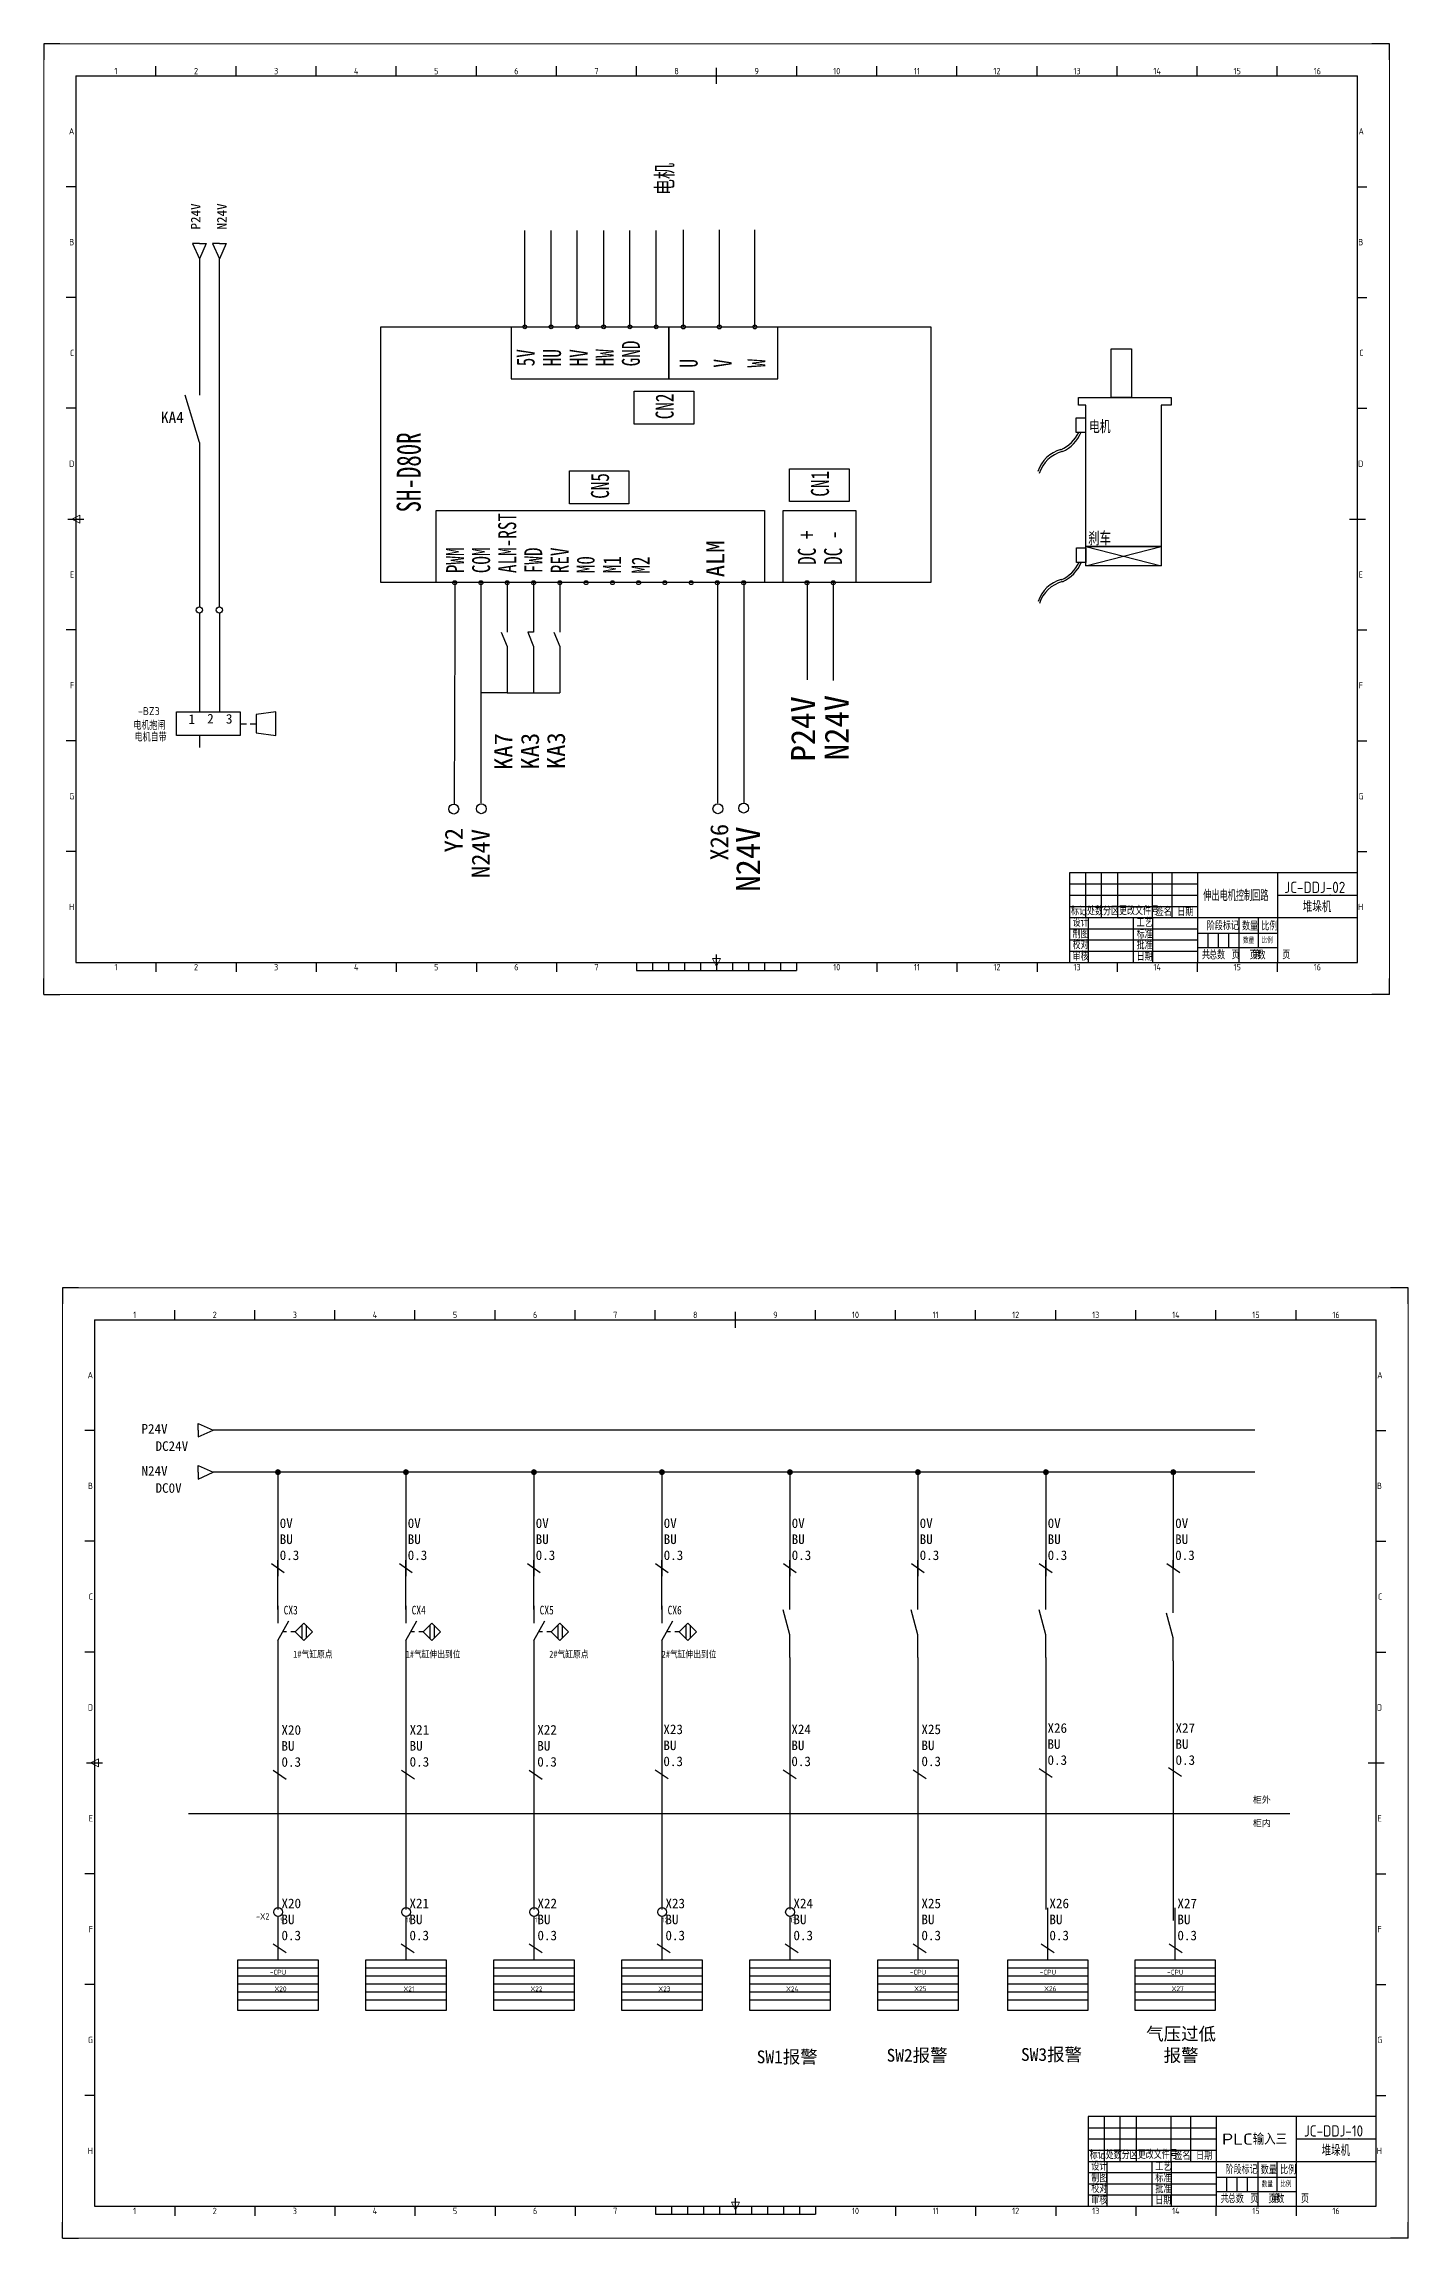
# Model space of a CAD drawing. Header units: inches. Extents: x -128 to 31549, y -2321 to 19035.
# Drawn here: x 2300 to 3153, y 4548 to 5920 of the extents above; entities that cross this region are included whole.
import ezdxf
from ezdxf.enums import TextEntityAlignment as Align

# ---------------------------------------------------------------- set-up
doc = ezdxf.new("R2010")
doc.units = ezdxf.units.IN
doc.header["$MEASUREMENT"] = 0
for name, color, linetype in [('_MULTI_WIRE', 9, 'Continuous'), ('AE_BOR', 1, 'Continuous'), ('BLK_1.0mm^2', 7, 'Continuous'), ('BLU_0.5mm^2', 5, 'Continuous'), ('SYMS', 7, 'Continuous'), ('WIRENO', 70, 'Continuous'), ('图框_外框线', 7, 'Continuous'), ('图框_标题栏属性', 1, 'Continuous'), ('图框_标题栏文字', 6, 'Continuous'), ('노랑', 2, 'Continuous')]:
    doc.layers.add(name, color=color, linetype=linetype)
doc.styles.add('DIM_FONT', font='simplex_.ttf', dxfattribs={"width": 0.7, "bigfont": 'GBCBIG'})
doc.styles.get("Standard").update_dxf_attribs({"font": 'txt', "bigfont": 'gbcbig.shx'})
doc.styles.add('WD', font='romans.shx', dxfattribs={"bigfont": 'gbcbig.shx'})
doc.styles.add('WD_IEC', font='ISOCP2.shx', dxfattribs={"width": 0.9, "height": 4, "bigfont": 'gbcbig.shx'})
doc.styles.add('宋体', font='simsun_0.ttf', dxfattribs={"width": 0.8})
doc.styles.add('工程字', font='gbenor.shx', dxfattribs={"bigfont": 'gbcbig.shx'})
doc.styles.add('样式 1', font='')
doc.styles.get('样式 1').set_extended_font_data('NSimSun')

# ---------------------------------------------------------------- blocks, each defined once
blk = doc.blocks.new('gb_a1')
for p, q in [((20, 574), (20, 20)), ((20, 574), (821, 574)), ((821, 20), (821, 574)), ((20, 20), (821, 20))]:
    blk.add_line(p, q)
at = {"layer": 'AE_BOR', "lineweight": 30}
for p, q in [((10, 594), (0, 594)), ((0, 594), (0, 584)), ((841, 594), (830, 594)), ((841, 584), (841, 594)), ((0, 0), (0, 10)), ((0, 0), (10, 0)), ((841, 0), (830, 0)), ((841, 0), (841, 10))]:
    blk.add_line(p, q, dxfattribs=at)
at = {"layer": 'AE_BOR', "color": 1, "lineweight": 15}
for p, q in [((0, 594), (841, 594)), ((0, 0), (0, 594)), ((841, 594), (841, 0)), ((17.5, 297), (22.5, 299.5)), ((22.5, 294.5), (17.5, 297)), ((22.5, 299.5), (22.5, 294.5)), ((420.5, 17.5), (418, 22.5)), ((418, 22.5), (423, 22.5)), ((423, 22.5), (420.5, 17.5)), ((841, 0), (0, 0))]:
    blk.add_line(p, q, dxfattribs=at)
at = {"layer": 'AE_BOR'}
for p, q in [((70.0625, 574), (70.0625, 580)), ((120.125, 574), (120.125, 580)), ((170.1875, 574), (170.1875, 580)), ((220.25, 574), (220.25, 580)), ((270.3125, 574), (270.3125, 580)), ((320.375, 574), (320.375, 580)), ((370.4375, 574), (370.4375, 580)), ((470.5625, 574), (470.5625, 580)), ((520.625, 574), (520.625, 580)), ((570.6875, 574), (570.6875, 580)), ((620.75, 574), (620.75, 580)), ((670.8125, 574), (670.8125, 580)), ((720.875, 574), (720.875, 580)), ((770.9375, 574), (770.9375, 580)), ((20, 504.75), (14, 504.75)), ((821, 504.75), (827, 504.75)), ((20, 435.5), (14, 435.5)), ((821, 435.5), (827, 435.5)), ((20, 366.25), (14, 366.25)), ((821, 366.25), (827, 366.25)), ((20, 227.75), (14, 227.75)), ((821, 227.75), (827, 227.75)), ((20, 158.5), (14, 158.5)), ((821, 158.5), (827, 158.5)), ((20, 89.25), (14, 89.25)), ((821, 89.25), (827, 89.25)), ((70.0625, 20), (70.0625, 14)), ((120.125, 20), (120.125, 14)), ((170.1875, 20), (170.1875, 14)), ((220.25, 20), (220.25, 14)), ((270.3125, 20), (270.3125, 14)), ((320.375, 20), (320.375, 14)), ((520.625, 20), (520.625, 14)), ((570.6875, 20), (570.6875, 14)), ((620.75, 20), (620.75, 14)), ((670.8125, 20), (670.8125, 14)), ((720.875, 20), (720.875, 14)), ((770.9375, 20), (770.9375, 14))]:
    blk.add_line(p, q, dxfattribs=at)
at = {"layer": 'AE_BOR', "color": 2, "lineweight": 30}
for p, q in [((420.5, 574), (420.5, 579)), ((420.5, 569), (420.5, 574)), ((15, 297), (25, 297)), ((816, 297), (826, 297)), ((370.5, 20), (370.5, 15)), ((370.5, 15), (470.5, 15)), ((380.5, 20), (380.5, 15)), ((390.5, 20), (390.5, 15)), ((400.5, 20), (400.5, 15)), ((410.5, 20), (410.5, 15)), ((420.5, 20), (420.5, 25)), ((420.5, 20), (420.5, 15)), ((430.5, 20), (430.5, 15)), ((440.5, 20), (440.5, 15)), ((450.5, 20), (450.5, 15)), ((460.5, 20), (460.5, 15)), ((470.5, 20), (470.5, 15))]:
    blk.add_line(p, q, dxfattribs=at)
at = {"layer": 'AE_BOR', "style": 'WD_IEC'}
for s, p in [('1', (45.03125, 575)), ('2', (95.09375, 575)), ('3', (145.15625, 575)), ('4', (195.21875, 575)), ('5', (245.28125, 575)), ('6', (295.34375, 575)), ('7', (345.40625, 575)), ('8', (395.46875, 575)), ('9', (445.53125, 575)), ('10', (495.59375, 575)), ('11', (545.65625, 575)), ('12', (595.71875, 575)), ('13', (645.78125, 575)), ('14', (695.84375, 575)), ('15', (745.90625, 575)), ('16', (795.96875, 575)), ('1', (45.03125, 15)), ('2', (95.09375, 15)), ('3', (145.15625, 15)), ('4', (195.21875, 15)), ('5', (245.28125, 15)), ('6', (295.34375, 15)), ('7', (345.40625, 15)), ('10', (495.59375, 15)), ('11', (545.65625, 15)), ('12', (595.71875, 15)), ('13', (645.78125, 15)), ('14', (695.84375, 15)), ('15', (745.90625, 15)), ('16', (795.96875, 15))]:
    blk.add_text(s, height=4, dxfattribs=at).set_placement(p, align=Align.CENTER)
for s, p in [('A', (19, 539.375)), ('A', (825.04762, 539.375)), ('B', (19, 470.125)), ('B', (824.66667, 470.125)), ('C', (19, 400.875)), ('C', (824.85714, 400.875)), ('D', (19, 331.625)), ('D', (824.66667, 331.625)), ('E', (19, 262.375)), ('E', (824.47619, 262.375)), ('F', (19, 193.125)), ('F', (824.47619, 193.125)), ('G', (19, 123.875)), ('G', (824.85714, 123.875)), ('H', (19, 54.625)), ('H', (824.66667, 54.625))]:
    blk.add_text(s, height=4, dxfattribs=at).set_placement(p, align=Align.MIDDLE_RIGHT)
blk = doc.blocks.new('GB_TitleBlock')
at = {"lineweight": -3}
for p, q in [((-50, 42), (0, 42)), ((-50, 28), (0, 28))]:
    blk.add_line(p, q, dxfattribs=at)
blk.add_point((-17, 42), dxfattribs=at)
at = {"layer": '图框_外框线'}
for p, q in [((-170, 56), (-170, 28)), ((-160, 28), (-160, 56)), ((-150, 56), (-150, 28)), ((-128, 28), (-128, 56)), ((-116, 56), (-116, 28)), ((-100, 56), (-100, 0)), ((-50, 56), (-50, 0)), ((-180, 49), (-100, 49)), ((-180, 42), (-100, 42)), ((-180, 35), (-100, 35)), ((-180, 28), (-50, 28)), ((-168, 0), (-168, 28)), ((-140, 0), (-140, 28)), ((-128, 28), (-128, 0)), ((-74, 28), (-74, 0)), ((-62, 28), (-62, 9)), ((-180, 21), (-100, 21)), ((-180, 14), (-100, 14)), ((-50, 18), (-100, 18)), ((-93.5, 18), (-93.5, 9)), ((-87, 18), (-87, 9)), ((-80.5, 18), (-80.5, 9)), ((-180, 7), (-100, 7)), ((-50, 9), (-100, 9))]:
    blk.add_line(p, q, dxfattribs=at)
blk.add_lwpolyline([(0, 56), (-180, 56), (-180, 0), (0, 0), (0, 56)], dxfattribs=at)
at = {"style": 'WD', "flags": 1}
blk.add_attdef('WD_TB', (-168.4, 50.5), '', height=2, dxfattribs=at)
at = {"layer": '图框_标题栏属性', "style": '工程字'}
for tag, p in [('REV3', (-179.6, 50.9)), ('REV2', (-179.4, 43.5)), ('REV1', (-179.4, 36.8))]:
    blk.add_attdef(tag, p, '', height=3, dxfattribs=at)
for tag, height, width, p, p2 in [('REV3DET', 3, 13.288798, (-148.8, 50.8), (-130.5, 50.8)), ('REV2DET', 3, 1.39216, (-148.8, 43.8), (-130.5, 43.8)), ('BY3', 3, 6.930672, (-126.9, 50.8), (-117.4, 50.8)), ('BY2', 3, 6.930672, (-126.9, 43.8), (-117.4, 43.8)), ('RD3', 3, 9.096075, (-114.7, 50.8), (-102.2, 50.8)), ('RD2', 3, 9.096075, (-114.7, 43.8), (-102.2, 43.8)), ('文件名称', 7, 2.04191, (-96.3, 38.3), (-55.6, 38.3)), ('REV1DET', 3, 13.288798, (-148.8, 36.8), (-130.5, 36.8)), ('BY1', 3, 6.930672, (-126.9, 36.8), (-117.4, 36.8)), ('RD1', 3, 9.096075, (-114.7, 36.8), (-102.2, 36.8))]:
    blk.add_attdef(tag, text='', height=height, dxfattribs=dict(at, width=width)).set_placement(p, p2, align=Align.FIT)
for tag, p in [('图号', (-26.6, 46.9)), ('项目名称', (-25.3, 35.2))]:
    blk.add_attdef(tag, text='', height=7, dxfattribs=at).set_placement(p, align=Align.MIDDLE)
at = {"layer": '图框_标题栏属性', "lineweight": -3}
for tag, p in [('罗文根', (-163.6, 22.3)), ('工艺', (-123.6, 22.3)), ('校对', (-163.6, 8.3)), ('制图', (-163.6, 15.3)), ('标准', (-123.6, 15.3)), ('批准', (-123.6, 8.3)), ('审核', (-163.6, 1.3)), ('日期', (-123.6, 1.3))]:
    blk.add_attdef(tag, p, '', height=5, dxfattribs=at)
at = {"layer": '图框_标题栏属性', "style": '工程字'}
for tag, height, p in [('数量', 3.5, (-68, 13.6)), ('比例', 3.5, (-56.4, 13.7)), ('总数', 5, (-87.7, 4.4)), ('页数', 5, (-62.4, 4.4))]:
    blk.add_attdef(tag, text='', height=height, dxfattribs=at).set_placement(p, align=Align.MIDDLE_CENTER)
at = {"layer": '图框_标题栏文字', "style": '工程字'}
for s, p in [('标记', (-179, 29.4)), ('设计', (-178, 22.3)), ('处数', (-169, 29.4)), ('分区', (-159, 29.4)), ('更改文件号', (-149, 29.6)), ('工艺', (-138, 22.1)), ('签名', (-126, 29)), ('日期', (-112.5, 29)), ('制图', (-178, 15)), ('校对', (-178, 8.3)), ('标准', (-138, 14.9)), ('阶段标记', (-94.1, 20.2)), ('数量', (-72.1, 20)), ('比例', (-60, 20)), ('审核', (-178, 1.1)), ('批准', (-138, 8.1)), ('日期', (-138, 1.1)), ('共     页   第     页', (-97.2, 2))]:
    blk.add_text(s, height=5, dxfattribs=at).set_placement(p)
blk = doc.blocks.new('A$C5F215F0F')
for p, q in [((25.1, 31.7), (25.1, 58.8)), ((50.1, 31.7), (50.1, 0)), ((0, 26.7), (50.1, 26.7)), ((0, 21.7), (50.1, 21.7)), ((0, 16.7), (50.1, 16.7)), ((0, 11.7), (50.1, 11.7)), ((0, 6.7), (50.1, 6.7))]:
    blk.add_line(p, q)
blk.add_lwpolyline([(50.1, 0), (0, 0), (0, 31.7), (50.1, 31.7)])
blk.add_circle((25.1, 61.6), 2.75)
at = {"ltscale": 4, "style": 'WD_IEC'}
blk.add_attdef('TAG1', text='', height=4, dxfattribs=at).set_placement((15.5, 57), align=Align.CENTER)
for tag, p in [('TERM03', (39.9, 57.2)), ('TERM02', (30.4, 13.7)), ('TERM01', (30.2, 24))]:
    blk.add_attdef(tag, text='', height=3, dxfattribs=at).set_placement(p, align=Align.MIDDLE_RIGHT)
blk = doc.blocks.new('A$C2E8F2681')
for p, q in [((25.1, 31.7), (25.1, 64.3)), ((50.1, 31.7), (50.1, 0)), ((0, 26.7), (50.1, 26.7)), ((0, 21.7), (50.1, 21.7)), ((0, 16.7), (50.1, 16.7)), ((0, 11.7), (50.1, 11.7)), ((0, 6.7), (50.1, 6.7))]:
    blk.add_line(p, q)
blk.add_lwpolyline([(50.1, 0), (0, 0), (0, 31.7), (50.1, 31.7)])
at = {"ltscale": 4, "style": 'WD_IEC'}
for tag, p in [('TERM02', (30.4, 13.7)), ('TERM01', (30.2, 24))]:
    blk.add_attdef(tag, text='', height=3, dxfattribs=at).set_placement(p, align=Align.MIDDLE_RIGHT)
blk = doc.blocks.new('wddot')
for radius in [0.72, 0.449, 0.223]:
    blk.add_circle((0, 0), radius)
blk = doc.blocks.new('HPX11')
for p, q in [((-1.88, 8.13), (1.87, 8.13)), ((-1.88, 6.88), (1.87, 6.88)), ((-7.5, 0), (-2.5, 0)), ((2.5, 0), (-3.12, 3.13)), ((0, 5), (0, 3.75)), ((0, 2.5), (0, 1.39)), ((2.5, 0), (7.5, 0))]:
    blk.add_line(p, q)
blk.add_lwpolyline([(-2.5, 7.5), (0, 5), (2.5, 7.5), (0, 10)], close=True)
at = {"style": 'WD_IEC'}
for tag, p in [('INST', (-5, 11.12)), ('LOC', (-5, 7.62)), ('DESC1', (-5, -12.5)), ('DESC3', (-5, -19.5)), ('DESC2', (-5, -16))]:
    blk.add_attdef(tag, text='', height=2.5, dxfattribs=at).set_placement(p, align=Align.RIGHT)
at = {"color": 7, "style": 'WD_IEC'}
blk.add_attdef('TAG1', text='', height=2.5, dxfattribs=at).set_placement((-5, 4.12), align=Align.RIGHT)
at = {"style": 'WD_IEC'}
for tag, p, height, flags in [('MFG', (4.92, 10.87), 1.5, 9), ('CAT', (4.92, 8.37), 1.5, 9), ('X4TERM01', (-7.5, 0), 0.32, 1), ('TERM01', (-7.5, 1), 2, 8), ('X8LINK', (0, 0), 0.32, 1), ('X1TERM02', (7.5, 0), 0.32, 1), ('ASSYCODE', (4.75, -2.75), 1, 1), ('FAMILY', (4.75, -4.25), 1, 1), ('CATDESC', (4.75, -5.75), 1, 1), ('CONTACT', (4.75, -7.5), 1, 1)]:
    blk.add_attdef(tag, p, '', height=height, dxfattribs=dict(at, flags=flags))
at = {"color": 0, "style": 'WD_IEC', "flags": 8}
blk.add_attdef('TERM02', text='', height=2, dxfattribs=at).set_placement((7.5, 1), align=Align.RIGHT)
at = {"lineweight": 15, "style": 'WD_IEC'}
blk.add_attdef('XREF', text='', height=2.5, dxfattribs=at).set_placement((-5, -8.75), align=Align.RIGHT)
blk = doc.blocks.new('A$C485340D4')
for p, q in [((63.8, 17.7), (67.8, 17.7)), ((70.1, 17.7), (73.9, 17.7)), ((38.3, 10.4), (38.3, 2.9))]:
    blk.add_line(p, q)
blk.add_lwpolyline([(24.1, 25.1), (63.8, 25.1), (63.8, 10.4), (24.1, 10.4)], close=True)
for centre in [(38.3, 88.8), (50.8, 88.8)]:
    blk.add_circle(centre, 2)
at = {"layer": 'BLK_1.0mm^2'}
for p, q in [((38.3, 86.8), (38.3, 25.1)), ((50.8, 86.8), (50.8, 25.1))]:
    blk.add_line(p, q, dxfattribs=at)
at = {"layer": 'SYMS'}
blk.add_lwpolyline([(86, 10.4), (86, 25.1), (73.9, 23.5), (73.9, 17.8), (73.9, 12)], close=True, dxfattribs=at)
at = {"style": 'WD_IEC'}
for tag, p in [('TERM01', (34.6, 82)), ('TERM02', (45.6, 82.2)), ('TERM03', (56.8, 82)), ('TERM04', (70.9, 82)), ('TERM05', (34.6, 19.5)), ('TERM09', (34.6, 10.9)), ('TERM06', (45.6, 19.7)), ('TERM08', (52, 19.5)), ('TERM07', (56.8, 19.5))]:
    blk.add_attdef(tag, p, '', height=4, dxfattribs=at)
for tag, p in [('TAG1', (13.5, 23.1)), ('DESC1', (17.1, 14)), ('DESC3', (17.8, -0.2)), ('DESC2', (17.8, 6.8))]:
    blk.add_attdef(tag, text='', height=5, dxfattribs=at).set_placement(p, align=Align.RIGHT)

msp = doc.modelspace()

# ---------------------------------------------------------------- linework, layer by layer
at = {"color": 7}
for p, q in [((2397.2, 5794.9), (2392.9, 5794.9)), ((2392.9, 5794.9), (2397.2, 5785.4)), ((2397.2, 5794.9), (2401.4, 5794.9)), ((2401.4, 5794.9), (2397.2, 5785.4)), ((2409.7, 5794.9), (2405.4, 5794.9)), ((2405.4, 5794.9), (2409.7, 5785.4)), ((2409.7, 5794.9), (2413.9, 5794.9)), ((2413.9, 5794.9), (2409.7, 5785.4)), ((2396.4, 5053.3), (2396.4, 5057.5)), ((2396.4, 5057.5), (2405.9, 5053.3)), ((2396.4, 5053.3), (2396.4, 5049.1)), ((2396.4, 5049.1), (2405.9, 5053.3)), ((3057, 5053.3), (2405.9, 5053.3)), ((2396.4, 5027.1), (2396.4, 5031.3)), ((2396.4, 5031.3), (2405.9, 5027.1)), ((2396.4, 5027.1), (2396.4, 5022.8)), ((2396.4, 5022.8), (2405.9, 5027.1)), ((3057, 5027.1), (2405.9, 5027.1)), ((2446.3, 4941.2), (2446.3, 4972.2)), ((2526.3, 4941.2), (2526.3, 4972.2)), ((2606.3, 4941.2), (2606.3, 4972.2)), ((2686.3, 4941.2), (2686.3, 4972.2)), ((2766.3, 4941.2), (2766.3, 4972.2)), ((2846.3, 4941.2), (2846.3, 4972.2)), ((2926.3, 4941.2), (2926.3, 4972.2)), ((3005.9, 4939.2), (3005.9, 4972.2))]:
    msp.add_line(p, q, dxfattribs=at)
at = {"color": 0}
for p, q in [((2397.2, 5785.4), (2397.2, 5700.1)), ((2409.7, 5567.9), (2409.7, 5785.4)), ((2397.2, 5670.6), (2388.3, 5700.1)), ((2397.2, 5670.6), (2397.2, 5567.9)), ((2545.3, 5583), (2545.3, 5628.1)), ((2545.3, 5628.1), (2750.5, 5628.1)), ((2750.5, 5628.1), (2750.5, 5583)), ((2762.1, 5583), (2762.1, 5628.1)), ((2762.1, 5628.1), (2807.6, 5628.1)), ((2807.6, 5628.1), (2807.6, 5583)), ((2951.3, 5605.6), (2998.3, 5593.5)), ((2951.3, 5593.5), (2998.3, 5605.6)), ((2585.9, 5552), (2589.6, 5543.1)), ((2589.6, 5543.1), (2589.6, 5514.1)), ((2602.4, 5552), (2606.1, 5543.1)), ((2606.1, 5552), (2602.4, 5552)), ((2606.1, 5543.1), (2606.1, 5514.1)), ((2618.8, 5552), (2622.5, 5543.1)), ((2622.5, 5543.1), (2622.5, 5514.1)), ((2721, 5552), (2721, 5514.1)), ((2737.5, 5552), (2737.5, 5514.2)), ((2589.6, 5514.1), (2573.2, 5514.1)), ((2589.6, 5514.1), (2606.1, 5514.1)), ((2606.1, 5514.1), (2622.5, 5514.1)), ((2442.2, 4970), (2450.3, 4964.5)), ((2442.2, 4970), (2450.3, 4964.5)), ((2522.2, 4970), (2530.3, 4964.5)), ((2522.2, 4970), (2530.3, 4964.5)), ((2602.2, 4970), (2610.3, 4964.5)), ((2602.2, 4970), (2610.3, 4964.5)), ((2682.2, 4970), (2690.3, 4964.5)), ((2682.2, 4970), (2690.3, 4964.5)), ((2762.2, 4970), (2770.3, 4964.5)), ((2762.2, 4970), (2770.3, 4964.5)), ((2842.2, 4970), (2850.3, 4964.5)), ((2842.2, 4970), (2850.3, 4964.5)), ((2922.2, 4970), (2930.3, 4964.5)), ((2922.2, 4970), (2930.3, 4964.5)), ((3001.9, 4970), (3010, 4964.5)), ((3001.9, 4970), (3010, 4964.5)), ((2766.3, 4925.5), (2762, 4941)), ((2846.3, 4925.5), (2842, 4941)), ((2926.3, 4925.5), (2922, 4941)), ((3005.9, 4923.5), (3001.7, 4939)), ((2766.3, 4911.2), (2766.3, 4925.5)), ((2846.3, 4911.2), (2846.3, 4925.5)), ((2926.3, 4911.2), (2926.3, 4925.5)), ((3005.9, 4909.2), (3005.9, 4923.5)), ((2443.4, 4840.8), (2451.5, 4835.3)), ((2523.5, 4840.9), (2531.6, 4835.4)), ((2603.3, 4840.8), (2611.4, 4835.3)), ((2682.1, 4841.1), (2690.3, 4835.6)), ((2762.1, 4841.1), (2770.3, 4835.6)), ((2843.4, 4841.1), (2851.5, 4835.6)), ((2922.2, 4841.9), (2930.3, 4836.4)), ((3002.9, 4842.5), (3011.1, 4837.1)), ((2390.4, 4813.8), (3078.8, 4813.8)), ((2443.4, 4732.3), (2451.5, 4726.9)), ((2523.4, 4732.3), (2531.5, 4726.9)), ((2603.4, 4732.3), (2611.5, 4726.9)), ((2683.4, 4732.3), (2691.5, 4726.9)), ((2763.4, 4732.3), (2771.5, 4726.9)), ((2843.4, 4732.3), (2851.5, 4726.9)), ((2923.4, 4732.3), (2931.5, 4726.9)), ((3003.4, 4732.3), (3011.5, 4726.9))]:
    msp.add_line(p, q, dxfattribs=at)
for points in [[(2669, 5702.6), (2706.2, 5702.6), (2706.2, 5682), (2669, 5682)], [(2628.5, 5652.9), (2665.7, 5652.9), (2665.7, 5632.3), (2628.5, 5632.3)], [(2766, 5654.2), (2803.3, 5654.2), (2803.3, 5633.7), (2766, 5633.7)], [(2951.3, 5605.6), (2998.3, 5605.6), (2998.3, 5593.5), (2951.3, 5593.5)]]:
    msp.add_lwpolyline(points, close=True, dxfattribs=at)
at = {"layer": '_MULTI_WIRE', "color": 0}
for p, q in [((2600.6, 5742.9), (2600.6, 5803.1)), ((2617, 5742.9), (2617, 5803.1)), ((2633.4, 5742.9), (2633.4, 5803.1)), ((2649.9, 5742.9), (2649.9, 5803.1)), ((2666.3, 5742.9), (2666.3, 5803.1)), ((2682.7, 5742.9), (2682.7, 5803.1)), ((2699.7, 5742.8), (2699.7, 5803.4)), ((2722.2, 5742.8), (2722.2, 5803.4)), ((2744.4, 5742.8), (2744.4, 5803.4)), ((2592, 5742.8), (2592, 5710.3)), ((2690.7, 5710.3), (2690.7, 5742.8)), ((2690.7, 5742.8), (2690.7, 5710.3)), ((2758.7, 5710.3), (2758.7, 5742.8)), ((2592, 5710.3), (2690.7, 5710.3)), ((2690.7, 5710.3), (2758.7, 5710.3)), ((2556.8, 5583), (2556.8, 5552)), ((2573.2, 5583), (2573.2, 5501.1)), ((2589.6, 5583), (2589.6, 5552)), ((2606.1, 5583), (2606.1, 5552)), ((2622.5, 5583), (2622.5, 5552)), ((2721, 5583), (2721, 5552)), ((2737.5, 5583), (2737.5, 5552)), ((2777, 5583), (2777, 5522.2)), ((2793.4, 5583), (2793.4, 5521.8))]:
    msp.add_line(p, q, dxfattribs=at)
for points in [[(2510.7, 5583), (2510.7, 5742.8), (2854.4, 5742.8), (2854.4, 5583)], [(2967.2, 5698.7), (2967.2, 5729.1), (2979.8, 5729.1), (2979.8, 5698.7)], [(2945.3, 5676.9), (2945.3, 5686.1), (2951.1, 5686.1), (2951.1, 5676.9)], [(2945.5, 5595.6), (2945.5, 5604.8), (2951.3, 5604.8), (2951.3, 5595.6)]]:
    msp.add_lwpolyline(points, close=True, dxfattribs=at)
for points in [[(2998.3, 5694), (2998.3, 5605.6), (2951.3, 5605.6), (2951.3, 5694), (2946.6, 5694), (2946.6, 5698.8), (3004.6, 5698.8), (3004.6, 5694), (2998.3, 5694)], [(2951.3, 5698.7), (2951.3, 5698.7), (2998.3, 5698.7), (2998.3, 5698.7)]]:
    msp.add_lwpolyline(points, dxfattribs=at)
for centre in [(2600.6, 5742.9), (2617, 5742.9), (2633.4, 5742.9), (2649.9, 5742.9), (2666.3, 5742.9), (2682.7, 5742.9), (2699.7, 5742.8), (2722.2, 5742.8), (2744.4, 5742.8), (2556.8, 5583), (2573.2, 5583), (2589.6, 5583), (2606.1, 5583), (2622.5, 5583), (2638.9, 5583), (2655.4, 5583), (2671.7, 5583), (2688.1, 5583), (2704.6, 5583), (2720.9, 5583), (2737.4, 5583), (2777, 5583), (2793.4, 5583)]:
    msp.add_circle(centre, 1.21, dxfattribs=at)
for centre, radius, start, end in [((2940.9, 5646.2), 20.6, 104.7736, 162.2386), ((2941.8, 5645), 20.6, 104.7736, 162.2386), ((2926.4, 5686.8), 22.7, 294.1671, 334.1557), ((2927.3, 5685.6), 22.7, 294.1671, 337.6267), ((2926.6, 5605.5), 22.7, 294.1671, 334.1557), ((2927.4, 5604.3), 22.7, 294.1671, 337.6267), ((2941.1, 5565), 20.6, 104.7736, 162.2386), ((2941.9, 5563.7), 20.6, 104.7736, 162.2386)]:
    msp.add_arc(centre, radius, start, end, dxfattribs=at)
at = {"layer": 'BLU_0.5mm^2', "color": 7}
for p, q in [((2556.8, 5552), (2556.4, 5444.6)), ((2573.2, 5514.1), (2573.2, 5445.1)), ((2721, 5514.1), (2721, 5445.1)), ((2737.5, 5514.2), (2737.5, 5445.2))]:
    msp.add_line(p, q, dxfattribs=at)
at = {"layer": 'BLU_0.5mm^2', "color": 0}
for p, q in [((2446.3, 5027.1), (2446.3, 4962.2)), ((2526.3, 5027.1), (2526.3, 4962.2)), ((2606.3, 5027.1), (2606.3, 4962.2)), ((2686.3, 5027.1), (2686.3, 4962.2)), ((2766.3, 5027.1), (2766.3, 4962.2)), ((2846.3, 5027.1), (2846.3, 4962.2)), ((2926.3, 5027.1), (2926.3, 4962.2)), ((3005.9, 5027.1), (3005.9, 4967.2)), ((2446.3, 4911.2), (2446.3, 4753.8)), ((2526.3, 4911.2), (2526.3, 4753.8)), ((2606.3, 4911.2), (2606.3, 4753.8)), ((2686.3, 4911.2), (2686.3, 4753.8)), ((2766.3, 4911.2), (2766.3, 4753.8)), ((2846.3, 4911.2), (2846.3, 4753.8)), ((2926.3, 4911.2), (2926.3, 4753.8)), ((3005.9, 4909.2), (3005.9, 4746.9))]:
    msp.add_line(p, q, dxfattribs=at)
at = {"layer": 'BLU_0.5mm^2', "color": 7}
for centre in [(2556.2, 5441.5), (2573.4, 5441.7), (2721.3, 5441.7), (2737.4, 5442.1)]:
    msp.add_circle(centre, 3.09, dxfattribs=at)

# ---------------------------------------------------------------- block references
at = {"color": 0}
for p in [(2300, 5325.7), (2311.7, 4548.4)]:
    msp.add_blockref('gb_a1', p, dxfattribs=at)
ref = msp.add_blockref('A$C485340D4', (2358.9, 5477.1), dxfattribs=at)
ref.add_attrib('DESC2', '电机自带', dxfattribs={"height": 5, "style": 'WD_IEC'}).set_placement((2376.7, 5483.8), align=Align.RIGHT)
ref.add_attrib('DESC1', '电机抱闸', dxfattribs={"height": 5, "style": 'WD_IEC'}).set_placement((2376, 5491.1), align=Align.RIGHT)
ref.add_attrib('TAG1', '-BZ3', dxfattribs={"height": 5, "style": 'WD_IEC'}).set_placement((2372.4, 5500.2), align=Align.RIGHT)
ref = msp.add_blockref('GB_TitleBlock', (3121, 5345.7), dxfattribs=at)
ref.add_attrib('页数', '页数', dxfattribs={"layer": '图框_标题栏属性', "height": 5, "style": '工程字'}).set_placement((3058.6, 5350.1), align=Align.MIDDLE_CENTER)
ref.add_attrib('总数', '总数', dxfattribs={"layer": '图框_标题栏属性', "height": 5, "style": '工程字'}).set_placement((3033.3, 5350.1), align=Align.MIDDLE_CENTER)
ref.add_attrib('比例', '比例', dxfattribs={"layer": '图框_标题栏属性', "height": 3.5, "style": '工程字'}).set_placement((3064.6, 5359.4), align=Align.MIDDLE_CENTER)
ref.add_attrib('数量', '数量', dxfattribs={"layer": '图框_标题栏属性', "height": 3.5, "style": '工程字'}).set_placement((3053, 5359.3), align=Align.MIDDLE_CENTER)
ref.add_attrib('项目名称', '堆垛机', dxfattribs={"layer": '图框_标题栏属性', "height": 7, "style": '工程字'}).set_placement((3095.8, 5380.9), align=Align.MIDDLE)
ref.add_attrib('图号', 'JC-DDJ-02', dxfattribs={"layer": '图框_标题栏属性', "height": 7, "style": '工程字'}).set_placement((3094.4, 5392.6), align=Align.MIDDLE)
ref.add_attrib('文件名称', '伸出电机控制回路', dxfattribs={"layer": '图框_标题栏属性', "color": 2, "height": 7, "style": '工程字', "width": 1.00729}).set_placement((3024.7, 5384), (3065.4, 5384), align=Align.FIT)
ref = msp.add_blockref('A$C5F215F0F', (2421.3, 4690.6), dxfattribs=at)
ref.add_attrib('TERM03', '9', dxfattribs={"ltscale": 4, "height": 3, "style": 'WD_IEC'}).set_placement((2450.2, 4747.2), align=Align.MIDDLE_RIGHT)
ref.add_attrib('TERM01', '-CPU', dxfattribs={"ltscale": 4, "height": 3, "style": 'WD_IEC'}).set_placement((2451.5, 4714.6), align=Align.MIDDLE_RIGHT)
ref.add_attrib('TAG1', '-X2', dxfattribs={"ltscale": 4, "height": 4, "style": 'WD_IEC'}).set_placement((2436.8, 4747.5), align=Align.CENTER)
ref.add_attrib('TERM02', 'X20', dxfattribs={"ltscale": 4, "height": 3, "style": 'WD_IEC'}).set_placement((2451.7, 4704.2), align=Align.MIDDLE_RIGHT)
ref = msp.add_blockref('A$C5F215F0F', (2501.3, 4690.6), dxfattribs=at)
ref.add_attrib('TERM03', '10', dxfattribs={"ltscale": 4, "height": 3, "style": 'WD_IEC'}).set_placement((2530.2, 4747.2), align=Align.MIDDLE_RIGHT)
ref.add_attrib('TERM02', 'X21', dxfattribs={"ltscale": 4, "height": 3, "style": 'WD_IEC'}).set_placement((2531.7, 4704.2), align=Align.MIDDLE_RIGHT)
ref = msp.add_blockref('A$C5F215F0F', (2581.3, 4690.6), dxfattribs=at)
ref.add_attrib('TERM03', '11', dxfattribs={"ltscale": 4, "height": 3, "style": 'WD_IEC'}).set_placement((2610.2, 4747.2), align=Align.MIDDLE_RIGHT)
ref.add_attrib('TERM02', 'X22', dxfattribs={"ltscale": 4, "height": 3, "style": 'WD_IEC'}).set_placement((2611.7, 4704.2), align=Align.MIDDLE_RIGHT)
ref = msp.add_blockref('A$C5F215F0F', (2661.3, 4690.6), dxfattribs=at)
ref.add_attrib('TERM03', '12', dxfattribs={"ltscale": 4, "height": 3, "style": 'WD_IEC'}).set_placement((2690.2, 4747.2), align=Align.MIDDLE_RIGHT)
ref.add_attrib('TERM02', 'X23', dxfattribs={"ltscale": 4, "height": 3, "style": 'WD_IEC'}).set_placement((2691.7, 4704.2), align=Align.MIDDLE_RIGHT)
ref = msp.add_blockref('A$C5F215F0F', (2741.3, 4690.6), dxfattribs=at)
ref.add_attrib('TERM03', '13', dxfattribs={"ltscale": 4, "height": 3, "style": 'WD_IEC'}).set_placement((2770.2, 4747.2), align=Align.MIDDLE_RIGHT)
ref.add_attrib('TERM02', 'X24', dxfattribs={"ltscale": 4, "height": 3, "style": 'WD_IEC'}).set_placement((2771.7, 4704.2), align=Align.MIDDLE_RIGHT)
for p, values in [((2821.3, 4690.6), {'TERM01': '-CPU', 'TERM02': 'X25'}), ((2902.5, 4690.6), {'TERM01': '-CPU', 'TERM02': 'X26'}), ((2982.1, 4690.6), {'TERM01': '-CPU', 'TERM02': 'X27'})]:
    msp.add_blockref('A$C2E8F2681', p, dxfattribs=at).add_auto_attribs(values)
ref = msp.add_blockref('GB_TitleBlock', (3132.7, 4568.4), dxfattribs=at)
ref.add_attrib('页数', '页数', dxfattribs={"layer": '图框_标题栏属性', "height": 5, "style": '工程字'}).set_placement((3070.3, 4572.8), align=Align.MIDDLE_CENTER)
ref.add_attrib('总数', '总数', dxfattribs={"layer": '图框_标题栏属性', "height": 5, "style": '工程字'}).set_placement((3045, 4572.8), align=Align.MIDDLE_CENTER)
ref.add_attrib('比例', '比例', dxfattribs={"layer": '图框_标题栏属性', "height": 3.5, "style": '工程字'}).set_placement((3076.3, 4582.2), align=Align.MIDDLE_CENTER)
ref.add_attrib('数量', '数量', dxfattribs={"layer": '图框_标题栏属性', "height": 3.5, "style": '工程字'}).set_placement((3064.7, 4582), align=Align.MIDDLE_CENTER)
ref.add_attrib('项目名称', '堆垛机', dxfattribs={"layer": '图框_标题栏属性', "height": 7, "style": '工程字'}).set_placement((3107.5, 4603.6), align=Align.MIDDLE)
ref.add_attrib('图号', 'JC-DDJ-10', dxfattribs={"layer": '图框_标题栏属性', "height": 7, "style": '工程字'}).set_placement((3106.1, 4615.4), align=Align.MIDDLE)
ref.add_attrib('文件名称', 'PLC输入三', dxfattribs={"layer": '图框_标题栏属性', "height": 7, "style": '工程字', "width": 1.466537}).set_placement((3036.4, 4606.8), (3077.1, 4606.8), align=Align.FIT)
at = {"layer": 'SYMS', "color": 0, "xscale": -2, "yscale": 2, "zscale": 2, "rotation": 90}
for p in [(2446.3, 5027.1), (2526.3, 5027.1), (2606.3, 5027.1), (2686.3, 5027.1), (2766.3, 5027.1), (2846.3, 5027.1), (2926.3, 5027.1), (3005.9, 5027.1)]:
    msp.add_blockref('wddot', p, dxfattribs=at)
at = {"layer": 'SYMS', "color": 0}
ref = msp.add_blockref('HPX11', (2446.3, 4927.4), dxfattribs=dict(at, xscale=2.159999999999854, yscale=2.159999999999854, zscale=2.16, rotation=270))
ref.add_attrib('TAG1', 'CX3', dxfattribs={"layer": '0', "color": 7, "height": 5.4, "style": '宋体', "width": 0.8}).set_placement((2458.7, 4938.2), align=Align.RIGHT)
ref.add_attrib('TERM02', '1#气缸原点', dxfattribs={"layer": '0', "color": 0, "height": 4.32, "style": '宋体', "width": 0.8, "flags": 8}).set_placement((2480.4, 4911.2), align=Align.RIGHT)
ref = msp.add_blockref('HPX11', (2526.3, 4927.4), dxfattribs=dict(at, xscale=2.159999999999854, yscale=2.159999999999854, zscale=2.16, rotation=270))
ref.add_attrib('TAG1', 'CX4', dxfattribs={"layer": '0', "color": 7, "height": 5.4, "style": '宋体', "width": 0.8}).set_placement((2538.7, 4938.2), align=Align.RIGHT)
ref.add_attrib('TERM02', '1#气缸伸出到位', dxfattribs={"layer": '0', "color": 0, "height": 4.32, "style": '宋体', "width": 0.8, "flags": 8}).set_placement((2560.4, 4911.2), align=Align.RIGHT)
ref = msp.add_blockref('HPX11', (2606.3, 4927.4), dxfattribs=dict(at, xscale=2.159999999999854, yscale=2.159999999999854, zscale=2.16, rotation=270))
ref.add_attrib('TAG1', 'CX5', dxfattribs={"layer": '0', "color": 7, "height": 5.4, "style": '宋体', "width": 0.8}).set_placement((2618.7, 4938.2), align=Align.RIGHT)
ref.add_attrib('TERM02', '2#气缸原点', dxfattribs={"layer": '0', "color": 0, "height": 4.32, "style": '宋体', "width": 0.8, "flags": 8}).set_placement((2640.4, 4911.2), align=Align.RIGHT)
ref = msp.add_blockref('HPX11', (2686.3, 4927.4), dxfattribs=dict(at, xscale=2.159999999999854, yscale=2.159999999999854, zscale=2.16, rotation=270))
ref.add_attrib('TAG1', 'CX6', dxfattribs={"layer": '0', "color": 7, "height": 5.4, "style": '宋体', "width": 0.8}).set_placement((2698.7, 4938.2), align=Align.RIGHT)
ref.add_attrib('TERM02', '2#气缸伸出到位', dxfattribs={"layer": '0', "color": 0, "height": 4.32, "style": '宋体', "width": 0.8, "flags": 8}).set_placement((2720.4, 4911.2), align=Align.RIGHT)

# ---------------------------------------------------------------- texts
at = {"width": 10.5, "attachment_point": 1, "rotation": 90}
for s, insert, char_height in [('{\\fFangSong|b0|i0|c134|p49;ALM}', (2714.1, 5586.4), 11.25), ('{\\fFangSong|b0|i0|c134|p49;P24V}', (2767, 5471.2), 15), ('{\\fFangSong|b0|i0|c134|p49;N24V}', (2788, 5472), 15), ('{\\fFangSong|b0|i0|c134|p49;KA7}', (2581.6, 5466), 11.25), ('{\\fFangSong|b0|i0|c134|p49;KA3}', (2598.2, 5466.2), 11.25), ('{\\fFangSong|b0|i0|c134|p49;KA3}', (2614.5, 5466.5), 11.25), ('{\\fFangSong|b0|i0|c134|p49;X26}', (2716.5, 5409.3), 11.25), ('{\\fFangSong|b0|i0|c134|p49;Y2}', (2550.6, 5414.4), 11.25), ('{\\fFangSong|b0|i0|c134|p49;N24V}', (2567.4, 5398.4), 11.25), ('{\\fFangSong|b0|i0|c134|p49;N24V}', (2732.7, 5389.8), 15)]:
    msp.add_mtext(s, dxfattribs=dict(at, insert=insert, char_height=char_height))
at = {"color": 0, "char_height": 6, "width": 26.579, "attachment_point": 1, "style": '样式 1'}
for s, insert in [('{\\fSimSun|b0|i0|c134|p2;1}', (2390.4, 5500.7)), ('{\\fSimSun|b0|i0|c134|p2;2}', (2402.1, 5501)), ('{\\fSimSun|b0|i0|c134|p2;3}', (2413.8, 5500.9))]:
    msp.add_mtext(s, dxfattribs=dict(at, insert=insert))
at = {"color": 0, "char_height": 4, "width": 21.946, "attachment_point": 1}
for s, insert in [('{\\fSimSun|b0|i0|c134|p2;柜外}', (3055.7, 4824.4)), ('{\\fSimSun|b0|i0|c134|p2;柜内}', (3055.7, 4809.7))]:
    msp.add_mtext(s, dxfattribs=dict(at, insert=insert))
at = {"layer": 'WIRENO', "color": 0, "char_height": 6, "width": 44.54, "attachment_point": 3, "rotation": 90}
for s, insert in [('{\\fSimSun|b0|i0|c134|p2;P24V}', (2391.9, 5820)), ('{\\fSimSun|b0|i0|c134|p2;N24V}', (2408.2, 5820))]:
    msp.add_mtext(s, dxfattribs=dict(at, insert=insert))
at = {"layer": 'WIRENO', "color": 0}
for s, insert, char_height, width, attachment_point in [('{\\fSimSun|b0|i0|c134|p2;P24V}', (2361, 5057.2), 6, 44.54, 1), ('{\\fSimSun|b0|i0|c134|p2;\\C1;DC24V}', (2369.8, 5046.4), 6, 44.54, 1), ('{\\fSimSun|b0|i0|c134|p2;N24V}', (2361, 5030.9), 6, 44.54, 1), ('{\\fSimSun|b0|i0|c134|p2;\\C1;DC0V}', (2369.8, 5020.2), 6, 44.54, 1), ('{\\fSimSun|b0|i0|c134|p2;0V\\PBU\\P0.3}', (2447.4, 4998.2), 6, 5, 1), ('{\\fSimSun|b0|i0|c134|p2;0V\\PBU\\P0.3}', (2527.4, 4998.2), 6, 5, 1), ('{\\fSimSun|b0|i0|c134|p2;0V\\PBU\\P0.3}', (2607.4, 4998.2), 6, 5, 1), ('{\\fSimSun|b0|i0|c134|p2;0V\\PBU\\P0.3}', (2687.4, 4998.2), 6, 5, 1), ('{\\fSimSun|b0|i0|c134|p2;0V\\PBU\\P0.3}', (2767.4, 4998.2), 6, 5, 1), ('{\\fSimSun|b0|i0|c134|p2;0V\\PBU\\P0.3}', (2847.4, 4998.2), 6, 5, 1), ('{\\fSimSun|b0|i0|c134|p2;0V\\PBU\\P0.3}', (2927.4, 4998.2), 6, 5, 1), ('{\\fSimSun|b0|i0|c134|p2;0V\\PBU\\P0.3}', (3007.1, 4998.2), 6, 5, 1), ('{\\fSimSun|b0|i0|c134|p2;X20\\PBU\\P0.3}', (2448.5, 4869), 6, 5, 1), ('{\\fSimSun|b0|i0|c134|p2;X21\\PBU\\P0.3}', (2528.6, 4869.1), 6, 5, 1), ('{\\fSimSun|b0|i0|c134|p2;X22\\PBU\\P0.3}', (2608.4, 4869.1), 6, 5, 1), ('{\\fSimSun|b0|i0|c134|p2;X23\\PBU\\P0.3}', (2687.2, 4869.4), 6, 5, 1), ('{\\fSimSun|b0|i0|c134|p2;X24\\PBU\\P0.3}', (2767.2, 4869.4), 6, 5, 1), ('{\\fSimSun|b0|i0|c134|p2;X25\\PBU\\P0.3}', (2848.5, 4869.4), 6, 5, 1), ('{\\fSimSun|b0|i0|c134|p2;X26\\PBU\\P0.3}', (2927.3, 4870.2), 6, 5, 1), ('{\\fSimSun|b0|i0|c134|p2;X27\\PBU\\P0.3}', (3007.3, 4870.2), 6, 5, 1), ('{\\fSimSun|b0|i0|c134|p2;X20\\PBU\\P0.3}', (2448.5, 4760.6), 6, 5, 1), ('{\\fSimSun|b0|i0|c134|p2;X21\\PBU\\P0.3}', (2528.5, 4760.6), 6, 5, 1), ('{\\fSimSun|b0|i0|c134|p2;X22\\PBU\\P0.3}', (2608.5, 4760.6), 6, 5, 1), ('{\\fSimSun|b0|i0|c134|p2;X23\\PBU\\P0.3}', (2688.5, 4760.6), 6, 5, 1), ('{\\fSimSun|b0|i0|c134|p2;X24\\PBU\\P0.3}', (2768.5, 4760.6), 6, 5, 1), ('{\\fSimSun|b0|i0|c134|p2;X25\\PBU\\P0.3}', (2848.5, 4760.6), 6, 5, 1), ('{\\fSimSun|b0|i0|c134|p2;X26\\PBU\\P0.3}', (2928.5, 4760.6), 6, 5, 1), ('{\\fSimSun|b0|i0|c134|p2;X27\\PBU\\P0.3}', (3008.5, 4760.6), 6, 5, 1), ('{\\fSimSun|b0|i0|c134|p2;气压过低报警}', (3010.8, 4657.8), 8, 44.54, 8), ('{\\fSimSun|b0|i0|c134|p2;SW1报警}', (2764.6, 4656.8), 8, 44.54, 8), ('{\\fSimSun|b0|i0|c134|p2;SW2报警}', (2845.8, 4657.8), 8, 44.54, 8), ('{\\fSimSun|b0|i0|c134|p2;SW3报警}', (2929.8, 4658.3), 8, 44.54, 8)]:
    msp.add_mtext(s, dxfattribs=dict(at, insert=insert, char_height=char_height, width=width, attachment_point=attachment_point))
at = {"layer": '노랑', "color": 7, "char_height": 11.25, "width": 86.498, "attachment_point": 7, "rotation": 90, "style": 'DIM_FONT'}
for s, insert in [('{\\fSimSun|b0|i0|c134|p2;\\P\\H0.9333x;电机}', (2694.3, 5825.2)), ('{\\fSimSun|b0|i0|c134|p2;\\PGND}', (2672.7, 5718.2)), ('{\\fSimSun|b0|i0|c134|p2;\\P5V}', (2606.9, 5718.2)), ('{\\fSimSun|b0|i0|c134|p2;\\PHU}', (2623.4, 5718.2)), ('{\\fSimSun|b0|i0|c134|p2;\\PHV}', (2639.8, 5718.2)), ('{\\fSimSun|b0|i0|c134|p2;HW}', (2656.2, 5718.2)), ('{\\fSimSun|b0|i0|c134|p2;\\PU}', (2708.8, 5717.4)), ('{\\fSimSun|b0|i0|c134|p2;\\PV}', (2729.9, 5717.4)), ('{\\fSimSun|b0|i0|c134|p2;\\PW}', (2751, 5717.4)), ('{\\fSimSun|b0|i0|c134|p2;\\PCN2}', (2693.8, 5685.1)), ('{\\fSimSun|b0|i0|c134|p2;\\P\\H1.333x;SH-D80R}', (2535.8, 5626.9)), ('{\\fSimSun|b0|i0|c134|p2;\\PCN5}', (2653.4, 5635.4)), ('{\\fSimSun|b0|i0|c134|p2;\\PCN1}', (2790.9, 5636.7)), ('{\\fSimSun|b0|i0|c134|p2;ALM-RST}', (2595.4, 5589)), ('{\\fSimSun|b0|i0|c134|p2;\\PDC +}', (2782.7, 5594.1)), ('{\\fSimSun|b0|i0|c134|p2;\\PDC -}', (2799.1, 5594.1)), ('{\\fSimSun|b0|i0|c134|p2;PWM}', (2562.7, 5588.9)), ('{\\fSimSun|b0|i0|c134|p2;\\PCOM}', (2579.1, 5588.9)), ('{\\fSimSun|b0|i0|c134|p2;\\PFWD}', (2611.5, 5588.9)), ('{\\fSimSun|b0|i0|c134|p2;\\PREV}', (2628, 5588.9)), ('{\\fSimSun|b0|i0|c134|p2;M0}', (2644.4, 5588.9)), ('{\\fSimSun|b0|i0|c134|p2;\\PM1}', (2660.8, 5588.9)), ('{\\fSimSun|b0|i0|c134|p2;\\PM2}', (2678.6, 5588.6))]:
    msp.add_mtext(s, dxfattribs=dict(at, insert=insert))
at = {"layer": '노랑', "color": 7, "char_height": 7.5, "width": 57.665, "attachment_point": 7, "style": 'DIM_FONT'}
for s, insert in [('{\\fSimSun|b0|i0|c134|p2;\\P\\H0.9333x;\\W1;KA4}', (2373.2, 5682.8)), ('{\\fSimSun|b0|i0|c134|p2;\\P\\H0.9333x;电机}', (2953.3, 5676.4)), ('{\\fSimSun|b0|i0|c134|p2;刹车}', (2952.7, 5606.3))]:
    msp.add_mtext(s, dxfattribs=dict(at, insert=insert))

doc.saveas('drawing.dxf')
